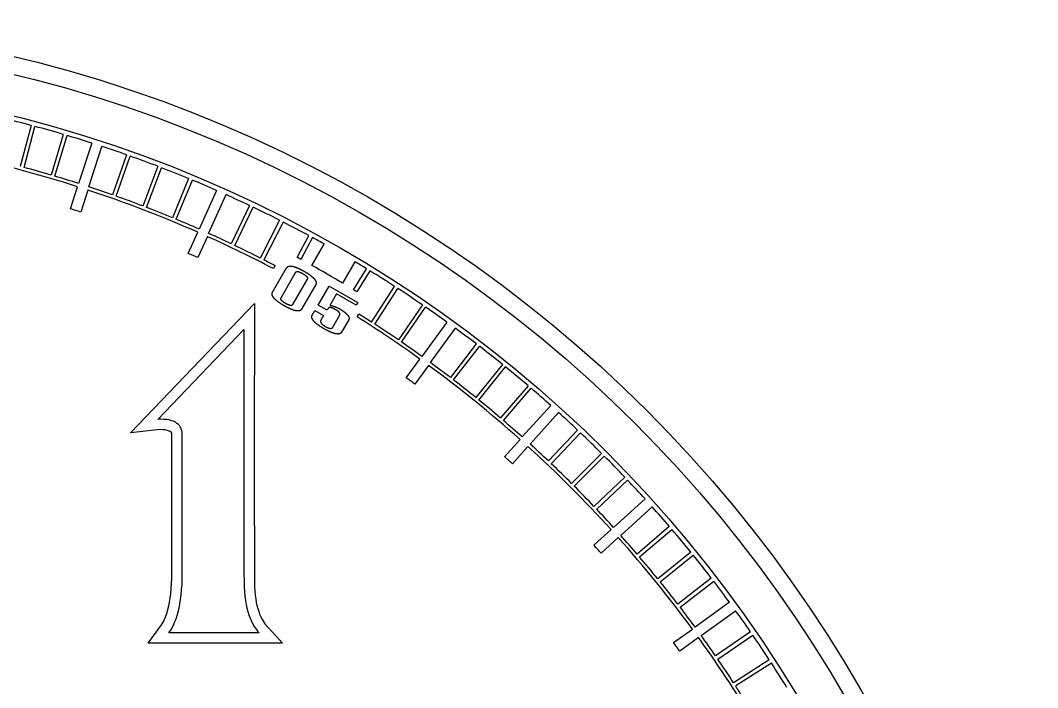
# Model space of a CAD drawing. Extents: x -19.1 to 19.1, y -19.1 to 19.1.
# Drawn here: x 4.54 to 19.15, y 9.56 to 19.15 of the extents above; entities that cross this region are included whole.
import ezdxf

# ---------------------------------------------------------------- set-up
doc = ezdxf.new("R2010")
doc.units = 0
doc.header["$LTSCALE"] = 32.67
doc.layers.add('G_OM_TRIE_D_ESQUISSE__ISO_', color=7, linetype='Continuous')
doc.layers.add('VISIBLE__ISO_', color=7, linetype='Continuous')

msp = doc.modelspace()

# ---------------------------------------------------------------- linework, layer by layer
at = {"layer": 'G_OM_TRIE_D_ESQUISSE__ISO_', "color": 7, "linetype": 'Continuous'}
msp.add_circle((0, 0), 18.9, dxfattribs=at)
at = {"layer": 'VISIBLE__ISO_', "color": 7, "linetype": 'Continuous'}
for p, q in [((4.695, 17.641), (4.539, 17.051)), ((4.592, 17.037), (4.749, 17.626)), ((5.154, 17.512), (4.982, 16.927)), ((5.037, 16.911), (5.21, 17.496)), ((5.564, 17.386), (5.376, 16.806)), ((5.523, 16.758), (5.711, 17.339)), ((6.064, 17.219), (5.862, 16.643)), ((5.914, 16.625), (6.117, 17.2)), ((6.514, 17.053), (6.297, 16.483)), ((6.349, 16.463), (6.567, 17.033)), ((6.956, 16.878), (6.725, 16.313)), ((6.778, 16.292), (7.011, 16.855)), ((5.258, 16.444), (5.361, 16.76)), ((5.508, 16.712), (5.406, 16.396)), ((7.357, 16.707), (7.107, 16.151)), ((7.244, 16.089), (7.493, 16.646)), ((7.832, 16.489), (7.569, 15.939)), ((7.62, 15.915), (7.882, 16.466)), ((8.263, 16.278), (7.986, 15.735)), ((8.313, 16.252), (8.035, 15.71)), ((6.951, 15.803), (7.087, 16.106)), ((7.225, 16.045), (7.089, 15.742)), ((8.517, 15.743), (8.684, 16.057)), ((8.734, 16.03), (8.567, 15.716)), ((8.726, 15.629), (8.903, 15.937)), ((9.342, 15.683), (9.165, 15.376)), ((8.161, 15.243), (8.364, 15.594)), ((8.197, 15.626), (8.173, 15.583)), ((8.284, 15.166), (8.492, 15.526)), ((9.325, 15.278), (9.51, 15.582)), ((9.559, 15.552), (9.373, 15.249)), ((8.658, 15.43), (8.45, 15.07)), ((8.781, 15.353), (8.578, 15.002)), ((8.818, 15.058), (8.976, 15.331)), ((8.976, 15.331), (9.385, 15.095)), ((9.08, 15.221), (8.985, 15.056)), ((9.363, 15.057), (9.08, 15.221)), ((9.583, 14.816), (9.915, 15.328)), ((9.631, 14.785), (9.963, 15.297)), ((6.12, 13.223), (7.901, 15.084)), ((7.901, 15.084), (7.901, 14.17)), ((8.944, 14.985), (8.818, 15.058)), ((9.385, 15.095), (9.363, 15.057)), ((10.313, 15.063), (9.97, 14.559)), ((8.731, 14.916), (8.769, 14.982)), ((8.769, 14.982), (8.895, 14.909)), ((8.895, 14.909), (8.856, 14.843)), ((8.955, 15.005), (8.944, 14.985)), ((9.029, 14.744), (9.123, 14.908)), ((9.379, 14.889), (9.403, 14.931)), ((10.015, 14.527), (10.359, 15.031)), ((9.255, 14.846), (9.154, 14.671)), ((10.664, 14.816), (10.306, 14.323)), ((6.516, 13.418), (7.751, 14.71)), ((7.751, 14.71), (7.751, 11.2)), ((10.43, 14.233), (10.787, 14.727)), ((11.088, 14.502), (10.715, 14.019)), ((10.762, 13.984), (11.133, 14.467)), ((10.082, 14.015), (10.277, 14.284)), ((10.401, 14.193), (10.207, 13.924)), ((11.465, 14.206), (11.08, 13.732)), ((7.901, 14.17), (7.899, 13.932)), ((11.125, 13.696), (11.507, 14.172)), ((7.899, 13.932), (7.899, 12.015)), ((11.831, 13.902), (11.436, 13.438)), ((11.48, 13.4), (11.875, 13.865)), ((12.156, 13.619), (11.748, 13.166)), ((11.861, 13.064), (12.267, 13.519)), ((6.537, 13.42), (6.516, 13.418)), ((6.558, 13.42), (6.537, 13.42)), ((6.599, 13.418), (6.558, 13.42)), ((6.639, 13.416), (6.599, 13.418)), ((6.675, 13.409), (6.639, 13.416)), ((6.708, 13.399), (6.675, 13.409)), ((6.738, 13.39), (6.708, 13.399)), ((6.766, 13.376), (6.738, 13.39)), ((6.789, 13.36), (6.766, 13.376)), ((6.809, 13.342), (6.789, 13.36)), ((6.823, 13.328), (6.809, 13.342)), ((6.835, 13.312), (6.823, 13.328)), ((6.844, 13.296), (6.835, 13.312)), ((6.547, 13.271), (6.12, 13.223)), ((6.591, 13.268), (6.547, 13.271)), ((6.619, 13.266), (6.591, 13.268)), ((6.653, 13.26), (6.619, 13.266)), ((6.693, 13.244), (6.653, 13.26)), ((6.709, 13.231), (6.693, 13.244)), ((6.715, 13.216), (6.709, 13.231)), ((6.715, 11.137), (6.715, 13.216)), ((6.851, 13.279), (6.844, 13.296)), ((6.858, 13.261), (6.851, 13.279)), ((6.862, 13.242), (6.858, 13.261)), ((6.865, 13.222), (6.862, 13.242)), ((6.865, 11.133), (6.865, 13.222)), ((12.543, 13.263), (12.124, 12.82)), ((12.165, 12.781), (12.584, 13.224)), ((11.493, 12.882), (11.716, 13.129)), ((11.829, 13.028), (11.607, 12.78)), ((12.887, 12.93), (12.457, 12.497)), ((12.495, 12.459), (12.926, 12.89)), ((13.22, 12.589), (12.778, 12.168)), ((12.818, 12.127), (13.26, 12.546)), ((13.512, 12.275), (13.059, 11.867)), ((13.163, 11.751), (13.615, 12.16)), ((7.899, 12.015), (7.901, 11.771)), ((13.86, 11.88), (13.398, 11.482)), ((13.434, 11.441), (13.897, 11.837)), ((7.901, 11.771), (7.901, 11.085)), ((12.775, 11.612), (13.023, 11.834)), ((13.127, 11.719), (12.88, 11.496)), ((14.168, 11.512), (13.695, 11.126)), ((13.73, 11.083), (14.203, 11.468)), ((6.71, 11.056), (6.715, 11.137)), ((6.862, 11.05), (6.865, 11.133)), ((7.751, 11.2), (7.753, 11.082)), ((14.463, 11.138), (13.981, 10.765)), ((6.7, 10.914), (6.706, 10.983)), ((6.706, 10.983), (6.71, 11.056)), ((6.849, 10.898), (6.856, 10.971)), ((6.856, 10.971), (6.862, 11.05)), ((7.753, 11.082), (7.753, 11.011)), ((7.753, 11.011), (7.758, 10.941)), ((7.901, 11.085), (7.903, 11.016)), ((7.903, 11.016), (7.908, 10.952)), ((14.015, 10.72), (14.499, 11.092)), ((6.683, 10.794), (6.691, 10.849)), ((6.691, 10.849), (6.7, 10.914)), ((6.83, 10.766), (6.839, 10.828)), ((6.839, 10.828), (6.849, 10.898)), ((7.758, 10.941), (7.765, 10.877)), ((7.765, 10.877), (7.772, 10.817)), ((7.772, 10.817), (7.781, 10.759)), ((7.908, 10.952), (7.912, 10.894)), ((7.912, 10.894), (7.92, 10.84)), ((7.92, 10.84), (7.928, 10.787)), ((6.648, 10.644), (6.659, 10.686)), ((6.659, 10.686), (6.67, 10.738)), ((6.67, 10.738), (6.683, 10.794)), ((6.805, 10.651), (6.819, 10.706)), ((6.819, 10.706), (6.83, 10.766)), ((7.781, 10.759), (7.793, 10.708)), ((7.793, 10.708), (7.806, 10.657)), ((7.928, 10.787), (7.938, 10.743)), ((7.938, 10.743), (7.95, 10.7)), ((7.95, 10.7), (7.963, 10.659)), ((14.725, 10.79), (14.23, 10.433)), ((14.319, 10.312), (14.812, 10.669)), ((6.593, 10.511), (6.607, 10.537)), ((6.607, 10.537), (6.619, 10.568)), ((6.619, 10.568), (6.634, 10.606)), ((6.634, 10.606), (6.648, 10.644)), ((6.759, 10.512), (6.775, 10.554)), ((6.775, 10.554), (6.791, 10.6)), ((6.791, 10.6), (6.805, 10.651)), ((7.806, 10.657), (7.82, 10.611)), ((7.82, 10.611), (7.853, 10.528)), ((7.853, 10.528), (7.89, 10.459)), ((7.963, 10.659), (7.976, 10.622)), ((7.976, 10.622), (7.989, 10.59)), ((7.989, 10.59), (8.008, 10.552)), ((8.008, 10.552), (8.052, 10.482)), ((6.374, 10.201), (6.567, 10.466)), ((6.567, 10.466), (6.593, 10.511)), ((6.671, 10.351), (6.708, 10.406)), ((6.708, 10.406), (6.724, 10.438)), ((6.724, 10.438), (6.742, 10.473)), ((6.742, 10.473), (6.759, 10.512)), ((7.89, 10.459), (7.908, 10.429)), ((7.908, 10.429), (7.929, 10.399)), ((7.929, 10.399), (7.947, 10.374)), ((7.947, 10.374), (7.968, 10.351)), ((8.052, 10.482), (8.305, 10.201)), ((13.921, 10.211), (14.191, 10.405)), ((7.968, 10.351), (6.671, 10.351)), ((14.279, 10.283), (14.01, 10.088)), ((15.028, 10.364), (14.525, 10.019)), ((14.557, 9.973), (15.059, 10.319)), ((8.305, 10.201), (6.374, 10.201)), ((15.295, 9.965), (14.783, 9.634)), ((15.326, 9.918), (14.813, 9.588))]:
    msp.add_line(p, q, dxfattribs=at)
for points in [[(8.364, 15.594), (8.364, 15.594), (8.365, 15.595), (8.365, 15.596), (8.366, 15.596), (8.366, 15.597), (8.367, 15.598), (8.367, 15.599), (8.368, 15.599), (8.368, 15.6), (8.369, 15.601), (8.37, 15.602), (8.37, 15.602), (8.371, 15.603), (8.372, 15.604), (8.372, 15.605), (8.373, 15.605), (8.374, 15.606), (8.375, 15.607), (8.376, 15.608), (8.377, 15.609), (8.378, 15.609), (8.379, 15.61), (8.38, 15.611), (8.382, 15.612), (8.383, 15.612), (8.384, 15.613), (8.385, 15.614), (8.387, 15.614), (8.388, 15.615), (8.39, 15.616), (8.391, 15.616), (8.393, 15.617), (8.394, 15.617), (8.396, 15.618), (8.398, 15.618), (8.399, 15.618), (8.401, 15.619), (8.402, 15.619), (8.404, 15.619), (8.406, 15.62), (8.407, 15.62), (8.409, 15.62), (8.411, 15.62), (8.413, 15.62), (8.415, 15.62), (8.416, 15.62), (8.418, 15.62), (8.42, 15.62), (8.422, 15.62), (8.424, 15.62), (8.426, 15.62), (8.428, 15.62), (8.429, 15.62), (8.431, 15.62), (8.433, 15.62), (8.435, 15.619), (8.437, 15.619), (8.439, 15.619), (8.441, 15.618), (8.443, 15.618), (8.445, 15.618), (8.448, 15.617), (8.45, 15.617), (8.452, 15.617), (8.454, 15.616), (8.456, 15.616), (8.458, 15.615), (8.46, 15.615), (8.462, 15.614), (8.464, 15.613), (8.467, 15.613), (8.469, 15.612), (8.471, 15.612), (8.473, 15.611), (8.475, 15.61), (8.478, 15.61), (8.48, 15.609), (8.482, 15.608), (8.485, 15.607), (8.488, 15.606), (8.49, 15.605), (8.493, 15.604), (8.496, 15.603), (8.499, 15.602), (8.502, 15.601), (8.505, 15.6), (8.509, 15.598), (8.512, 15.597), (8.516, 15.596), (8.519, 15.594), (8.523, 15.592), (8.527, 15.591), (8.531, 15.589), (8.535, 15.587), (8.539, 15.585), (8.543, 15.583), (8.547, 15.581), (8.552, 15.579), (8.556, 15.577), (8.561, 15.575), (8.565, 15.573), (8.57, 15.57), (8.574, 15.568), (8.579, 15.565), (8.583, 15.563), (8.588, 15.561), (8.592, 15.558), (8.597, 15.556), (8.601, 15.553), (8.606, 15.551), (8.61, 15.548), (8.614, 15.546)], [(8.492, 15.526), (8.493, 15.527), (8.493, 15.527), (8.493, 15.528), (8.494, 15.529), (8.494, 15.529), (8.494, 15.53), (8.495, 15.53), (8.495, 15.531), (8.496, 15.532), (8.496, 15.532), (8.497, 15.533), (8.497, 15.533), (8.497, 15.534), (8.498, 15.534), (8.498, 15.535), (8.499, 15.535), (8.499, 15.535), (8.5, 15.536), (8.5, 15.536), (8.501, 15.536), (8.501, 15.537), (8.502, 15.537), (8.502, 15.537), (8.502, 15.538), (8.503, 15.538), (8.503, 15.538), (8.504, 15.539), (8.504, 15.539), (8.505, 15.539), (8.505, 15.539), (8.506, 15.539), (8.506, 15.54), (8.507, 15.54), (8.507, 15.54), (8.508, 15.54), (8.508, 15.54), (8.509, 15.54), (8.509, 15.541), (8.51, 15.541), (8.51, 15.541), (8.511, 15.541), (8.512, 15.541), (8.512, 15.541), (8.513, 15.541), (8.513, 15.541), (8.514, 15.541), (8.515, 15.541), (8.515, 15.541), (8.516, 15.542), (8.517, 15.542), (8.518, 15.542), (8.518, 15.542), (8.519, 15.542), (8.52, 15.541), (8.521, 15.541), (8.521, 15.541), (8.522, 15.541), (8.523, 15.541), (8.524, 15.541), (8.525, 15.541), (8.526, 15.541), (8.527, 15.541), (8.527, 15.541), (8.528, 15.54), (8.529, 15.54), (8.53, 15.54), (8.531, 15.54), (8.532, 15.54), (8.533, 15.539), (8.534, 15.539), (8.535, 15.539), (8.536, 15.539), (8.537, 15.538), (8.539, 15.538), (8.54, 15.538), (8.541, 15.537), (8.542, 15.537), (8.543, 15.537), (8.544, 15.536), (8.546, 15.536), (8.547, 15.535), (8.548, 15.535), (8.549, 15.534), (8.551, 15.534), (8.552, 15.533), (8.553, 15.533), (8.555, 15.532), (8.556, 15.532), (8.557, 15.531), (8.559, 15.53), (8.56, 15.53), (8.562, 15.529), (8.563, 15.528), (8.565, 15.528), (8.566, 15.527), (8.568, 15.526), (8.569, 15.526), (8.571, 15.525), (8.573, 15.524), (8.574, 15.523), (8.576, 15.522), (8.577, 15.521), (8.579, 15.521), (8.581, 15.52), (8.583, 15.519), (8.584, 15.518), (8.586, 15.517), (8.588, 15.516), (8.59, 15.515), (8.591, 15.514), (8.593, 15.513), (8.595, 15.512), (8.597, 15.511), (8.598, 15.51), (8.6, 15.509), (8.602, 15.508), (8.603, 15.507), (8.605, 15.506), (8.607, 15.505), (8.609, 15.504), (8.61, 15.503), (8.612, 15.502), (8.613, 15.501), (8.615, 15.5), (8.616, 15.499), (8.618, 15.498), (8.619, 15.497), (8.621, 15.496), (8.622, 15.495), (8.624, 15.494), (8.625, 15.493), (8.626, 15.492), (8.628, 15.491), (8.629, 15.49), (8.63, 15.489), (8.631, 15.488), (8.633, 15.487), (8.634, 15.486), (8.635, 15.485), (8.636, 15.485), (8.637, 15.484), (8.638, 15.483), (8.639, 15.482), (8.64, 15.481), (8.641, 15.48), (8.642, 15.479), (8.643, 15.479), (8.644, 15.478), (8.645, 15.477), (8.646, 15.476), (8.646, 15.475), (8.647, 15.475), (8.648, 15.474), (8.649, 15.473), (8.65, 15.472), (8.65, 15.472), (8.651, 15.471), (8.652, 15.47), (8.652, 15.469), (8.653, 15.469), (8.653, 15.468), (8.654, 15.467), (8.655, 15.466), (8.655, 15.466), (8.656, 15.465), (8.656, 15.464), (8.657, 15.464), (8.657, 15.463), (8.658, 15.462), (8.658, 15.462), (8.658, 15.461), (8.659, 15.46), (8.659, 15.46), (8.66, 15.459), (8.66, 15.459), (8.66, 15.458), (8.66, 15.457), (8.661, 15.457), (8.661, 15.456), (8.661, 15.456), (8.662, 15.455), (8.662, 15.454), (8.662, 15.454), (8.662, 15.453), (8.662, 15.453), (8.662, 15.452), (8.663, 15.452), (8.663, 15.451), (8.663, 15.451), (8.663, 15.45), (8.663, 15.449), (8.663, 15.449), (8.663, 15.448), (8.663, 15.448), (8.663, 15.447), (8.663, 15.447), (8.663, 15.446), (8.663, 15.446), (8.663, 15.445), (8.663, 15.445), (8.663, 15.444), (8.663, 15.444), (8.663, 15.443), (8.663, 15.443), (8.663, 15.442), (8.663, 15.441), (8.663, 15.441), (8.663, 15.44), (8.663, 15.44), (8.662, 15.439), (8.662, 15.438), (8.662, 15.438), (8.662, 15.437), (8.662, 15.437), (8.661, 15.436), (8.661, 15.435), (8.661, 15.435), (8.66, 15.434), (8.66, 15.433), (8.66, 15.433), (8.659, 15.432), (8.659, 15.431), (8.659, 15.431), (8.658, 15.43)], [(8.614, 15.546), (8.619, 15.543), (8.623, 15.54), (8.628, 15.538), (8.632, 15.535), (8.636, 15.533), (8.641, 15.53), (8.645, 15.527), (8.649, 15.525), (8.654, 15.522), (8.658, 15.519), (8.662, 15.516), (8.667, 15.514), (8.671, 15.511), (8.675, 15.508), (8.679, 15.505), (8.683, 15.503), (8.686, 15.5), (8.69, 15.498), (8.694, 15.495), (8.697, 15.492), (8.701, 15.49), (8.704, 15.488), (8.707, 15.485), (8.71, 15.483), (8.713, 15.481), (8.716, 15.478), (8.718, 15.476), (8.721, 15.474), (8.723, 15.472), (8.726, 15.47), (8.728, 15.468), (8.73, 15.466), (8.732, 15.464), (8.734, 15.463), (8.736, 15.461), (8.738, 15.459), (8.74, 15.458), (8.741, 15.456), (8.743, 15.454), (8.745, 15.453), (8.746, 15.451), (8.748, 15.45), (8.75, 15.448), (8.751, 15.447), (8.753, 15.445), (8.754, 15.443), (8.756, 15.442), (8.757, 15.44), (8.758, 15.439), (8.76, 15.437), (8.761, 15.435), (8.762, 15.434), (8.764, 15.432), (8.765, 15.431), (8.766, 15.429), (8.768, 15.427), (8.769, 15.426), (8.77, 15.424), (8.771, 15.423), (8.772, 15.421), (8.773, 15.42), (8.774, 15.418), (8.775, 15.416), (8.776, 15.415), (8.777, 15.413), (8.778, 15.412), (8.779, 15.41), (8.78, 15.408), (8.78, 15.407), (8.781, 15.405), (8.782, 15.404), (8.783, 15.402), (8.783, 15.4), (8.784, 15.399), (8.784, 15.397), (8.785, 15.396), (8.785, 15.394), (8.786, 15.393), (8.786, 15.391), (8.787, 15.389), (8.787, 15.388), (8.787, 15.386), (8.787, 15.385), (8.788, 15.383), (8.788, 15.382), (8.788, 15.38), (8.788, 15.379), (8.788, 15.377), (8.788, 15.376), (8.788, 15.374), (8.788, 15.373), (8.788, 15.372), (8.787, 15.371), (8.787, 15.369), (8.787, 15.368), (8.787, 15.367), (8.786, 15.366), (8.786, 15.365), (8.786, 15.364), (8.786, 15.363), (8.785, 15.362), (8.785, 15.361), (8.784, 15.36), (8.784, 15.359), (8.784, 15.358), (8.783, 15.357), (8.783, 15.357), (8.783, 15.356), (8.782, 15.355), (8.782, 15.354), (8.782, 15.354), (8.781, 15.353)], [(8.328, 15.05), (8.324, 15.053), (8.319, 15.055), (8.315, 15.058), (8.311, 15.061), (8.306, 15.063), (8.302, 15.066), (8.297, 15.069), (8.293, 15.071), (8.289, 15.074), (8.285, 15.077), (8.28, 15.079), (8.276, 15.082), (8.272, 15.085), (8.268, 15.088), (8.264, 15.09), (8.26, 15.093), (8.256, 15.096), (8.252, 15.098), (8.249, 15.101), (8.245, 15.103), (8.242, 15.106), (8.239, 15.108), (8.236, 15.111), (8.233, 15.113), (8.23, 15.115), (8.227, 15.117), (8.224, 15.12), (8.222, 15.122), (8.219, 15.124), (8.217, 15.126), (8.214, 15.128), (8.212, 15.129), (8.21, 15.131), (8.208, 15.133), (8.206, 15.135), (8.205, 15.136), (8.203, 15.138), (8.201, 15.14), (8.199, 15.141), (8.198, 15.143), (8.196, 15.144), (8.195, 15.146), (8.193, 15.148), (8.191, 15.149), (8.19, 15.151), (8.188, 15.152), (8.187, 15.154), (8.186, 15.155), (8.184, 15.157), (8.183, 15.159), (8.181, 15.16), (8.18, 15.162), (8.179, 15.163), (8.177, 15.165), (8.176, 15.167), (8.175, 15.168), (8.174, 15.17), (8.173, 15.171), (8.171, 15.173), (8.17, 15.175), (8.169, 15.176), (8.168, 15.178), (8.167, 15.179), (8.166, 15.181), (8.165, 15.183), (8.165, 15.184), (8.164, 15.186), (8.163, 15.187), (8.162, 15.189), (8.161, 15.19), (8.161, 15.192), (8.16, 15.194), (8.159, 15.195), (8.159, 15.197), (8.158, 15.198), (8.158, 15.2), (8.157, 15.202), (8.157, 15.203), (8.156, 15.205), (8.156, 15.206), (8.156, 15.208), (8.155, 15.209), (8.155, 15.211), (8.155, 15.213), (8.155, 15.214), (8.155, 15.216), (8.155, 15.217), (8.155, 15.219), (8.155, 15.22), (8.155, 15.221), (8.155, 15.223), (8.155, 15.224), (8.155, 15.225), (8.155, 15.226), (8.156, 15.228), (8.156, 15.229), (8.156, 15.23), (8.156, 15.231), (8.157, 15.232), (8.157, 15.233), (8.157, 15.234), (8.158, 15.235), (8.158, 15.236), (8.158, 15.237), (8.159, 15.238), (8.159, 15.238), (8.16, 15.239), (8.16, 15.24), (8.16, 15.241), (8.161, 15.241), (8.161, 15.242), (8.161, 15.243)], [(8.348, 15.084), (8.347, 15.084), (8.346, 15.085), (8.345, 15.085), (8.344, 15.086), (8.343, 15.086), (8.342, 15.087), (8.341, 15.088), (8.341, 15.088), (8.34, 15.089), (8.339, 15.089), (8.338, 15.09), (8.337, 15.09), (8.336, 15.091), (8.335, 15.091), (8.334, 15.092), (8.334, 15.092), (8.333, 15.093), (8.332, 15.093), (8.331, 15.094), (8.33, 15.094), (8.329, 15.095), (8.329, 15.095), (8.328, 15.096), (8.327, 15.096), (8.326, 15.097), (8.326, 15.098), (8.325, 15.098), (8.324, 15.099), (8.323, 15.099), (8.323, 15.099), (8.322, 15.1), (8.321, 15.1), (8.32, 15.101), (8.32, 15.101), (8.319, 15.102), (8.318, 15.102), (8.318, 15.103), (8.317, 15.103), (8.316, 15.104), (8.316, 15.104), (8.315, 15.105), (8.314, 15.105), (8.314, 15.106), (8.313, 15.106), (8.312, 15.107), (8.312, 15.107), (8.311, 15.108), (8.311, 15.108), (8.31, 15.108), (8.309, 15.109), (8.309, 15.109), (8.308, 15.11), (8.308, 15.11), (8.307, 15.111), (8.307, 15.111), (8.306, 15.112), (8.306, 15.112), (8.305, 15.112), (8.305, 15.113), (8.304, 15.113), (8.303, 15.114), (8.303, 15.114), (8.302, 15.115), (8.302, 15.115), (8.302, 15.115), (8.301, 15.116), (8.301, 15.116), (8.3, 15.117), (8.3, 15.117), (8.299, 15.117), (8.299, 15.118), (8.298, 15.118), (8.298, 15.119), (8.297, 15.119), (8.297, 15.12), (8.297, 15.12), (8.296, 15.12), (8.296, 15.121), (8.295, 15.121), (8.295, 15.121), (8.295, 15.122), (8.294, 15.122), (8.294, 15.123), (8.293, 15.123), (8.293, 15.123), (8.293, 15.124), (8.292, 15.124), (8.292, 15.125), (8.292, 15.125), (8.291, 15.126), (8.291, 15.126), (8.29, 15.126), (8.29, 15.127), (8.289, 15.127), (8.289, 15.128), (8.289, 15.128), (8.288, 15.129), (8.288, 15.129), (8.287, 15.13), (8.287, 15.131), (8.287, 15.131), (8.286, 15.132), (8.286, 15.132), (8.285, 15.133), (8.285, 15.133), (8.285, 15.134), (8.284, 15.135), (8.284, 15.135), (8.283, 15.136), (8.283, 15.137), (8.283, 15.137), (8.282, 15.138), (8.282, 15.138), (8.282, 15.139), (8.282, 15.14), (8.281, 15.14), (8.281, 15.141), (8.281, 15.141), (8.281, 15.142), (8.28, 15.142), (8.28, 15.143), (8.28, 15.144), (8.28, 15.144), (8.28, 15.145), (8.28, 15.145), (8.28, 15.146), (8.279, 15.146), (8.279, 15.147), (8.279, 15.147), (8.279, 15.148), (8.279, 15.148), (8.279, 15.149), (8.279, 15.149), (8.279, 15.15), (8.279, 15.15), (8.279, 15.151), (8.279, 15.151), (8.279, 15.152), (8.279, 15.152), (8.279, 15.153), (8.279, 15.153), (8.279, 15.153), (8.279, 15.154), (8.279, 15.154), (8.28, 15.155), (8.28, 15.155), (8.28, 15.156), (8.28, 15.156), (8.28, 15.156), (8.28, 15.157), (8.28, 15.157), (8.28, 15.158), (8.28, 15.158), (8.281, 15.159), (8.281, 15.159), (8.281, 15.16), (8.281, 15.16), (8.281, 15.16), (8.282, 15.161), (8.282, 15.161), (8.282, 15.162), (8.282, 15.162), (8.283, 15.163), (8.283, 15.164), (8.283, 15.164), (8.283, 15.165), (8.284, 15.165), (8.284, 15.166)], [(8.578, 15.002), (8.578, 15.001), (8.577, 15.001), (8.577, 15), (8.577, 14.999), (8.576, 14.999), (8.576, 14.998), (8.575, 14.997), (8.575, 14.996), (8.574, 14.996), (8.573, 14.995), (8.573, 14.994), (8.572, 14.993), (8.571, 14.993), (8.571, 14.992), (8.57, 14.991), (8.569, 14.99), (8.568, 14.989), (8.567, 14.989), (8.566, 14.988), (8.565, 14.987), (8.564, 14.986), (8.563, 14.985), (8.562, 14.985), (8.561, 14.984), (8.559, 14.983), (8.558, 14.983), (8.557, 14.982), (8.555, 14.981), (8.554, 14.981), (8.553, 14.98), (8.551, 14.979), (8.55, 14.979), (8.548, 14.978), (8.546, 14.978), (8.545, 14.978), (8.543, 14.977), (8.542, 14.977), (8.54, 14.977), (8.538, 14.976), (8.537, 14.976), (8.535, 14.976), (8.533, 14.976), (8.531, 14.976), (8.53, 14.975), (8.528, 14.975), (8.526, 14.975), (8.524, 14.975), (8.522, 14.975), (8.52, 14.975), (8.519, 14.975), (8.517, 14.976), (8.515, 14.976), (8.513, 14.976), (8.511, 14.976), (8.509, 14.976), (8.507, 14.976), (8.505, 14.977), (8.503, 14.977), (8.501, 14.977), (8.499, 14.978), (8.497, 14.978), (8.495, 14.978), (8.493, 14.979), (8.491, 14.979), (8.489, 14.98), (8.487, 14.98), (8.484, 14.981), (8.482, 14.981), (8.48, 14.982), (8.478, 14.982), (8.476, 14.983), (8.474, 14.983), (8.471, 14.984), (8.469, 14.985), (8.467, 14.985), (8.465, 14.986), (8.462, 14.987), (8.46, 14.988), (8.457, 14.988), (8.455, 14.989), (8.452, 14.99), (8.449, 14.991), (8.446, 14.992), (8.443, 14.994), (8.44, 14.995), (8.437, 14.996), (8.434, 14.997), (8.43, 14.999), (8.427, 15), (8.423, 15.002), (8.419, 15.003), (8.416, 15.005), (8.412, 15.007), (8.408, 15.009), (8.404, 15.01), (8.399, 15.012), (8.395, 15.014), (8.391, 15.017), (8.386, 15.019), (8.382, 15.021), (8.377, 15.023), (8.373, 15.026), (8.368, 15.028), (8.364, 15.03), (8.359, 15.033), (8.355, 15.035), (8.35, 15.038), (8.346, 15.04), (8.342, 15.043), (8.337, 15.045), (8.333, 15.048), (8.328, 15.05)], [(8.45, 15.07), (8.45, 15.069), (8.45, 15.069), (8.449, 15.068), (8.449, 15.068), (8.449, 15.067), (8.448, 15.067), (8.448, 15.066), (8.448, 15.066), (8.447, 15.065), (8.447, 15.065), (8.447, 15.064), (8.446, 15.064), (8.446, 15.063), (8.446, 15.063), (8.446, 15.063), (8.445, 15.062), (8.445, 15.062), (8.445, 15.062), (8.444, 15.061), (8.444, 15.061), (8.444, 15.061), (8.443, 15.06), (8.443, 15.06), (8.443, 15.06), (8.442, 15.06), (8.442, 15.059), (8.442, 15.059), (8.441, 15.059), (8.441, 15.059), (8.441, 15.058), (8.44, 15.058), (8.44, 15.058), (8.44, 15.058), (8.439, 15.057), (8.439, 15.057), (8.438, 15.057), (8.438, 15.057), (8.437, 15.056), (8.437, 15.056), (8.436, 15.056), (8.436, 15.056), (8.435, 15.056), (8.435, 15.056), (8.434, 15.055), (8.434, 15.055), (8.433, 15.055), (8.433, 15.055), (8.432, 15.055), (8.432, 15.055), (8.431, 15.055), (8.43, 15.054), (8.43, 15.054), (8.429, 15.054), (8.428, 15.054), (8.428, 15.054), (8.427, 15.054), (8.426, 15.054), (8.426, 15.054), (8.425, 15.054), (8.424, 15.054), (8.424, 15.054), (8.423, 15.054), (8.422, 15.054), (8.421, 15.054), (8.421, 15.054), (8.42, 15.054), (8.419, 15.054), (8.419, 15.054), (8.418, 15.055), (8.417, 15.055), (8.417, 15.055), (8.416, 15.055), (8.415, 15.055), (8.415, 15.055), (8.414, 15.055), (8.413, 15.055), (8.413, 15.055), (8.412, 15.056), (8.412, 15.056), (8.411, 15.056), (8.41, 15.056), (8.41, 15.056), (8.409, 15.056), (8.409, 15.056), (8.408, 15.056), (8.408, 15.057), (8.407, 15.057), (8.407, 15.057), (8.406, 15.057), (8.406, 15.057), (8.405, 15.057), (8.405, 15.057), (8.404, 15.058), (8.403, 15.058), (8.403, 15.058), (8.402, 15.058), (8.402, 15.058), (8.401, 15.059), (8.401, 15.059), (8.4, 15.059), (8.399, 15.059), (8.399, 15.059), (8.398, 15.06), (8.398, 15.06), (8.397, 15.06), (8.396, 15.06), (8.396, 15.06), (8.395, 15.061), (8.395, 15.061), (8.394, 15.061), (8.393, 15.061), (8.393, 15.062), (8.392, 15.062), (8.391, 15.062), (8.391, 15.062), (8.39, 15.063), (8.389, 15.063), (8.389, 15.063), (8.388, 15.063), (8.387, 15.064), (8.387, 15.064), (8.386, 15.064), (8.385, 15.065), (8.384, 15.065), (8.384, 15.065), (8.383, 15.066), (8.382, 15.066), (8.382, 15.066), (8.381, 15.067), (8.38, 15.067), (8.379, 15.067), (8.379, 15.068), (8.378, 15.068), (8.377, 15.068), (8.376, 15.069), (8.376, 15.069), (8.375, 15.069), (8.374, 15.07), (8.373, 15.07), (8.372, 15.071), (8.372, 15.071), (8.371, 15.071), (8.37, 15.072), (8.369, 15.072), (8.368, 15.073), (8.367, 15.073), (8.367, 15.073), (8.366, 15.074), (8.365, 15.074), (8.364, 15.075), (8.363, 15.075), (8.362, 15.076), (8.361, 15.076), (8.361, 15.077), (8.36, 15.077), (8.359, 15.078), (8.358, 15.078), (8.357, 15.079), (8.356, 15.079), (8.355, 15.08), (8.354, 15.08), (8.353, 15.081), (8.352, 15.081), (8.352, 15.082), (8.351, 15.082), (8.35, 15.083), (8.349, 15.083), (8.348, 15.084)], [(8.989, 15.054), (8.99, 15.054), (8.991, 15.054), (8.991, 15.054), (8.992, 15.054), (8.993, 15.054), (8.994, 15.053), (8.995, 15.053), (8.996, 15.053), (8.997, 15.053), (8.997, 15.053), (8.998, 15.053), (8.999, 15.053), (9, 15.053), (9.001, 15.053), (9.002, 15.053), (9.003, 15.052), (9.003, 15.052), (9.004, 15.052), (9.005, 15.052), (9.006, 15.052), (9.007, 15.052), (9.008, 15.052), (9.009, 15.051), (9.01, 15.051), (9.011, 15.051), (9.013, 15.051), (9.014, 15.05), (9.015, 15.05), (9.016, 15.05), (9.018, 15.05), (9.019, 15.049), (9.021, 15.049), (9.022, 15.049), (9.024, 15.048), (9.025, 15.048), (9.027, 15.047), (9.029, 15.047), (9.03, 15.046), (9.032, 15.046), (9.034, 15.045), (9.036, 15.045), (9.038, 15.044), (9.04, 15.044), (9.042, 15.043), (9.044, 15.042), (9.046, 15.042), (9.048, 15.041), (9.05, 15.04), (9.053, 15.039), (9.055, 15.038), (9.057, 15.038), (9.059, 15.037), (9.061, 15.036), (9.064, 15.035), (9.066, 15.034), (9.068, 15.033), (9.07, 15.032), (9.072, 15.031), (9.075, 15.031), (9.077, 15.03), (9.079, 15.029), (9.082, 15.028), (9.084, 15.026), (9.086, 15.025), (9.088, 15.024), (9.091, 15.023), (9.093, 15.022), (9.095, 15.021), (9.098, 15.02), (9.1, 15.019), (9.102, 15.017), (9.105, 15.016), (9.107, 15.015), (9.109, 15.014), (9.112, 15.013), (9.114, 15.011), (9.116, 15.01), (9.119, 15.009), (9.121, 15.007), (9.123, 15.006)], [(8.901, 14.719), (8.898, 14.721), (8.894, 14.723), (8.891, 14.725), (8.888, 14.727), (8.885, 14.729), (8.881, 14.731), (8.878, 14.733), (8.875, 14.735), (8.872, 14.737), (8.868, 14.739), (8.865, 14.741), (8.862, 14.743), (8.859, 14.745), (8.856, 14.747), (8.853, 14.749), (8.85, 14.75), (8.847, 14.752), (8.844, 14.754), (8.842, 14.756), (8.839, 14.758), (8.836, 14.76), (8.833, 14.762), (8.831, 14.764), (8.828, 14.766), (8.825, 14.767), (8.823, 14.769), (8.82, 14.771), (8.818, 14.773), (8.815, 14.775), (8.813, 14.777), (8.81, 14.778), (8.808, 14.78), (8.806, 14.782), (8.803, 14.784), (8.801, 14.785), (8.799, 14.787), (8.797, 14.789), (8.794, 14.791), (8.792, 14.792), (8.79, 14.794), (8.788, 14.796), (8.786, 14.798), (8.784, 14.799), (8.782, 14.801), (8.78, 14.803), (8.778, 14.804), (8.777, 14.806), (8.775, 14.808), (8.773, 14.809), (8.771, 14.811), (8.769, 14.813), (8.768, 14.814), (8.766, 14.816), (8.765, 14.818), (8.763, 14.819), (8.761, 14.821), (8.76, 14.822), (8.758, 14.824), (8.757, 14.825), (8.756, 14.827), (8.754, 14.829), (8.753, 14.83), (8.752, 14.832), (8.75, 14.833), (8.749, 14.835), (8.748, 14.836), (8.747, 14.838), (8.745, 14.839), (8.744, 14.841), (8.743, 14.842), (8.742, 14.844), (8.741, 14.845), (8.74, 14.847), (8.739, 14.848), (8.738, 14.85), (8.737, 14.851), (8.736, 14.852), (8.736, 14.854), (8.735, 14.855), (8.734, 14.857), (8.733, 14.858), (8.733, 14.86), (8.732, 14.861), (8.731, 14.862), (8.731, 14.864), (8.73, 14.865), (8.729, 14.866), (8.729, 14.868), (8.728, 14.869), (8.728, 14.87), (8.727, 14.872), (8.727, 14.873), (8.727, 14.874), (8.726, 14.876), (8.726, 14.877), (8.726, 14.878), (8.725, 14.88), (8.725, 14.881), (8.725, 14.882), (8.725, 14.883), (8.725, 14.885), (8.724, 14.886), (8.724, 14.887), (8.724, 14.888), (8.724, 14.89), (8.724, 14.891), (8.724, 14.892), (8.724, 14.893), (8.724, 14.895), (8.724, 14.896), (8.725, 14.897), (8.725, 14.898), (8.725, 14.899), (8.725, 14.9), (8.725, 14.902), (8.726, 14.903), (8.726, 14.904), (8.726, 14.905), (8.727, 14.906), (8.727, 14.907), (8.727, 14.908), (8.728, 14.909), (8.728, 14.91), (8.729, 14.912), (8.729, 14.913), (8.73, 14.914), (8.73, 14.915), (8.731, 14.916)], [(9.063, 14.996), (9.062, 14.996), (9.06, 14.997), (9.059, 14.998), (9.058, 14.999), (9.056, 15), (9.055, 15.001), (9.053, 15.001), (9.052, 15.002), (9.05, 15.003), (9.049, 15.004), (9.048, 15.004), (9.046, 15.005), (9.045, 15.006), (9.043, 15.006), (9.042, 15.007), (9.041, 15.008), (9.039, 15.009), (9.038, 15.009), (9.037, 15.01), (9.035, 15.01), (9.034, 15.011), (9.033, 15.012), (9.032, 15.012), (9.03, 15.013), (9.029, 15.013), (9.028, 15.014), (9.027, 15.014), (9.025, 15.015), (9.024, 15.015), (9.023, 15.016), (9.022, 15.016), (9.021, 15.017), (9.02, 15.017), (9.019, 15.018), (9.017, 15.018), (9.016, 15.018), (9.015, 15.019), (9.014, 15.019), (9.013, 15.019), (9.012, 15.02), (9.011, 15.02), (9.01, 15.02), (9.009, 15.021), (9.008, 15.021), (9.007, 15.021), (9.006, 15.022), (9.005, 15.022), (9.004, 15.022), (9.003, 15.022), (9.002, 15.022), (9.001, 15.023), (9, 15.023), (8.999, 15.023), (8.998, 15.023), (8.998, 15.023), (8.997, 15.023), (8.996, 15.024), (8.995, 15.024), (8.994, 15.024), (8.993, 15.024), (8.992, 15.024), (8.992, 15.024), (8.991, 15.024), (8.99, 15.024), (8.989, 15.024), (8.988, 15.024), (8.988, 15.024), (8.987, 15.024), (8.986, 15.024), (8.985, 15.024), (8.985, 15.024), (8.984, 15.024), (8.983, 15.024), (8.982, 15.024), (8.982, 15.024), (8.981, 15.024), (8.98, 15.024), (8.98, 15.023), (8.979, 15.023), (8.978, 15.023), (8.978, 15.023), (8.977, 15.023), (8.976, 15.023), (8.976, 15.022), (8.975, 15.022), (8.975, 15.022), (8.974, 15.022), (8.973, 15.022), (8.973, 15.021), (8.972, 15.021), (8.972, 15.021), (8.971, 15.021), (8.97, 15.02), (8.97, 15.02), (8.969, 15.02), (8.969, 15.019), (8.968, 15.019), (8.968, 15.019), (8.967, 15.018), (8.967, 15.018), (8.966, 15.018), (8.966, 15.017), (8.965, 15.017), (8.965, 15.017), (8.964, 15.016), (8.964, 15.016), (8.963, 15.015), (8.963, 15.015), (8.962, 15.015), (8.962, 15.014), (8.962, 15.014), (8.961, 15.013), (8.961, 15.013), (8.96, 15.012), (8.96, 15.012), (8.96, 15.011), (8.959, 15.011), (8.959, 15.01), (8.958, 15.01), (8.958, 15.009), (8.958, 15.009), (8.957, 15.008), (8.957, 15.008), (8.957, 15.007), (8.956, 15.007), (8.956, 15.006), (8.956, 15.005), (8.955, 15.005)], [(9.123, 14.908), (9.124, 14.908), (9.124, 14.909), (9.124, 14.91), (9.125, 14.91), (9.125, 14.911), (9.125, 14.911), (9.125, 14.912), (9.126, 14.913), (9.126, 14.913), (9.126, 14.914), (9.126, 14.914), (9.127, 14.915), (9.127, 14.915), (9.127, 14.916), (9.127, 14.917), (9.128, 14.917), (9.128, 14.918), (9.128, 14.918), (9.128, 14.919), (9.128, 14.92), (9.128, 14.92), (9.128, 14.921), (9.129, 14.921), (9.129, 14.922), (9.129, 14.923), (9.129, 14.923), (9.129, 14.924), (9.129, 14.924), (9.129, 14.925), (9.129, 14.926), (9.129, 14.926), (9.129, 14.927), (9.129, 14.928), (9.129, 14.928), (9.129, 14.929), (9.129, 14.929), (9.129, 14.93), (9.129, 14.931), (9.129, 14.931), (9.129, 14.932), (9.129, 14.933), (9.129, 14.933), (9.129, 14.934), (9.128, 14.934), (9.128, 14.935), (9.128, 14.936), (9.128, 14.936), (9.128, 14.937), (9.128, 14.938), (9.127, 14.938), (9.127, 14.939), (9.127, 14.94), (9.127, 14.94), (9.126, 14.941), (9.126, 14.941), (9.126, 14.942), (9.125, 14.943), (9.125, 14.943), (9.125, 14.944), (9.124, 14.945), (9.124, 14.945), (9.124, 14.946), (9.123, 14.947), (9.123, 14.947), (9.122, 14.948), (9.122, 14.949), (9.122, 14.949), (9.121, 14.95), (9.121, 14.951), (9.12, 14.951), (9.12, 14.952), (9.119, 14.953), (9.119, 14.953), (9.118, 14.954), (9.117, 14.955), (9.117, 14.956), (9.116, 14.956), (9.116, 14.957), (9.115, 14.958), (9.114, 14.958), (9.114, 14.959), (9.113, 14.96), (9.112, 14.96), (9.112, 14.961), (9.111, 14.962), (9.11, 14.963), (9.109, 14.963), (9.109, 14.964), (9.108, 14.965), (9.107, 14.966), (9.106, 14.966), (9.105, 14.967), (9.104, 14.968), (9.104, 14.968), (9.103, 14.969), (9.102, 14.97), (9.101, 14.971), (9.1, 14.971), (9.099, 14.972), (9.098, 14.973), (9.097, 14.974), (9.096, 14.975), (9.095, 14.975), (9.094, 14.976), (9.093, 14.977), (9.092, 14.978), (9.09, 14.978), (9.089, 14.979), (9.088, 14.98), (9.087, 14.981), (9.086, 14.982), (9.085, 14.982), (9.083, 14.983), (9.082, 14.984), (9.081, 14.985), (9.08, 14.986), (9.078, 14.987), (9.077, 14.987), (9.076, 14.988), (9.074, 14.989), (9.073, 14.99), (9.072, 14.991), (9.07, 14.991), (9.069, 14.992), (9.068, 14.993), (9.066, 14.994), (9.065, 14.995), (9.063, 14.996)], [(9.123, 15.006), (9.126, 15.005), (9.128, 15.003), (9.13, 15.002), (9.132, 15.001), (9.135, 14.999), (9.137, 14.998), (9.139, 14.997), (9.141, 14.995), (9.144, 14.994), (9.146, 14.993), (9.148, 14.991), (9.15, 14.99), (9.152, 14.989), (9.154, 14.987), (9.156, 14.986), (9.159, 14.984), (9.161, 14.983), (9.163, 14.982), (9.165, 14.98), (9.167, 14.979), (9.169, 14.978), (9.171, 14.976), (9.173, 14.975), (9.175, 14.974), (9.177, 14.972), (9.179, 14.971), (9.18, 14.97), (9.182, 14.968), (9.184, 14.967), (9.186, 14.966), (9.188, 14.964), (9.19, 14.963), (9.191, 14.962), (9.193, 14.96), (9.195, 14.959), (9.197, 14.958), (9.198, 14.956), (9.2, 14.955), (9.202, 14.954), (9.203, 14.952), (9.205, 14.951), (9.206, 14.95), (9.208, 14.948), (9.21, 14.947), (9.211, 14.946), (9.213, 14.944), (9.214, 14.943), (9.216, 14.942), (9.217, 14.94), (9.218, 14.939), (9.22, 14.938), (9.221, 14.936), (9.223, 14.935), (9.224, 14.934), (9.225, 14.933), (9.227, 14.931), (9.228, 14.93), (9.229, 14.929), (9.23, 14.927), (9.232, 14.926), (9.233, 14.925), (9.234, 14.924), (9.235, 14.922), (9.236, 14.921), (9.237, 14.92), (9.238, 14.919), (9.239, 14.917), (9.24, 14.916), (9.241, 14.915), (9.242, 14.913), (9.243, 14.912), (9.244, 14.911), (9.245, 14.91), (9.246, 14.908), (9.247, 14.907), (9.248, 14.906), (9.249, 14.905), (9.249, 14.904), (9.25, 14.902), (9.251, 14.901), (9.252, 14.9), (9.252, 14.899), (9.253, 14.897), (9.254, 14.896), (9.254, 14.895), (9.255, 14.894), (9.255, 14.893), (9.256, 14.891), (9.256, 14.89), (9.257, 14.889), (9.257, 14.888), (9.258, 14.887), (9.258, 14.885), (9.259, 14.884), (9.259, 14.883), (9.259, 14.882), (9.26, 14.881), (9.26, 14.879), (9.26, 14.878), (9.26, 14.877), (9.26, 14.876), (9.261, 14.875), (9.261, 14.874), (9.261, 14.872), (9.261, 14.871), (9.261, 14.87), (9.261, 14.869), (9.261, 14.868), (9.261, 14.867), (9.261, 14.866), (9.261, 14.864), (9.261, 14.863), (9.261, 14.862), (9.26, 14.861), (9.26, 14.86), (9.26, 14.859), (9.26, 14.858), (9.259, 14.857), (9.259, 14.856), (9.259, 14.855), (9.258, 14.853), (9.258, 14.852), (9.257, 14.851), (9.257, 14.85), (9.256, 14.849), (9.256, 14.848), (9.255, 14.847), (9.255, 14.846)], [(8.856, 14.843), (8.856, 14.843), (8.856, 14.842), (8.855, 14.841), (8.855, 14.841), (8.855, 14.84), (8.855, 14.84), (8.854, 14.839), (8.854, 14.839), (8.854, 14.838), (8.853, 14.837), (8.853, 14.837), (8.853, 14.836), (8.853, 14.836), (8.853, 14.835), (8.852, 14.834), (8.852, 14.834), (8.852, 14.833), (8.852, 14.833), (8.852, 14.832), (8.852, 14.831), (8.851, 14.831), (8.851, 14.83), (8.851, 14.83), (8.851, 14.829), (8.851, 14.828), (8.851, 14.828), (8.851, 14.827), (8.851, 14.827), (8.851, 14.826), (8.851, 14.825), (8.851, 14.825), (8.851, 14.824), (8.851, 14.823), (8.851, 14.823), (8.851, 14.822), (8.851, 14.822), (8.851, 14.821), (8.851, 14.82), (8.851, 14.82), (8.851, 14.819), (8.851, 14.818), (8.851, 14.818), (8.851, 14.817), (8.852, 14.817), (8.852, 14.816), (8.852, 14.815), (8.852, 14.815), (8.852, 14.814), (8.853, 14.813), (8.853, 14.813), (8.853, 14.812), (8.853, 14.811), (8.854, 14.811), (8.854, 14.81), (8.854, 14.809), (8.855, 14.809), (8.855, 14.808), (8.855, 14.807), (8.856, 14.807), (8.856, 14.806), (8.856, 14.805), (8.857, 14.805), (8.857, 14.804), (8.858, 14.803), (8.858, 14.803), (8.858, 14.802), (8.859, 14.801), (8.859, 14.801), (8.86, 14.8), (8.86, 14.799), (8.861, 14.799), (8.862, 14.798), (8.862, 14.797), (8.863, 14.796), (8.863, 14.796), (8.864, 14.795), (8.865, 14.794), (8.865, 14.794), (8.866, 14.793), (8.867, 14.792), (8.867, 14.791), (8.868, 14.791), (8.869, 14.79), (8.87, 14.789), (8.87, 14.788), (8.871, 14.788), (8.872, 14.787), (8.873, 14.786), (8.874, 14.785), (8.874, 14.785), (8.875, 14.784), (8.876, 14.783), (8.877, 14.782), (8.878, 14.782), (8.879, 14.781), (8.88, 14.78), (8.881, 14.779), (8.882, 14.779), (8.883, 14.778), (8.884, 14.777), (8.885, 14.776), (8.886, 14.775), (8.887, 14.774), (8.888, 14.774), (8.89, 14.773), (8.891, 14.772), (8.892, 14.771), (8.893, 14.77), (8.894, 14.77), (8.896, 14.769), (8.897, 14.768), (8.898, 14.767), (8.899, 14.766), (8.901, 14.765), (8.902, 14.764), (8.903, 14.764), (8.905, 14.763), (8.906, 14.762), (8.908, 14.761), (8.909, 14.76), (8.91, 14.759), (8.912, 14.758), (8.913, 14.757), (8.915, 14.757), (8.916, 14.756), (8.918, 14.755), (8.919, 14.754), (8.921, 14.753)], [(9.154, 14.671), (9.153, 14.67), (9.153, 14.669), (9.152, 14.668), (9.151, 14.668), (9.151, 14.667), (9.15, 14.666), (9.149, 14.665), (9.149, 14.664), (9.148, 14.663), (9.147, 14.662), (9.146, 14.661), (9.145, 14.66), (9.145, 14.66), (9.144, 14.659), (9.143, 14.658), (9.142, 14.657), (9.141, 14.657), (9.14, 14.656), (9.139, 14.655), (9.138, 14.654), (9.137, 14.654), (9.136, 14.653), (9.135, 14.653), (9.134, 14.652), (9.133, 14.651), (9.132, 14.651), (9.131, 14.65), (9.129, 14.65), (9.128, 14.649), (9.127, 14.649), (9.126, 14.648), (9.125, 14.648), (9.123, 14.648), (9.122, 14.647), (9.121, 14.647), (9.119, 14.647), (9.118, 14.646), (9.117, 14.646), (9.115, 14.646), (9.114, 14.646), (9.112, 14.645), (9.111, 14.645), (9.109, 14.645), (9.108, 14.645), (9.106, 14.645), (9.105, 14.645), (9.103, 14.645), (9.102, 14.644), (9.1, 14.644), (9.099, 14.644), (9.097, 14.644), (9.095, 14.644), (9.094, 14.644), (9.092, 14.645), (9.09, 14.645), (9.088, 14.645), (9.087, 14.645), (9.085, 14.645), (9.083, 14.645), (9.081, 14.646), (9.079, 14.646), (9.077, 14.646), (9.075, 14.646), (9.073, 14.647), (9.072, 14.647), (9.07, 14.647), (9.068, 14.648), (9.065, 14.648), (9.063, 14.649), (9.061, 14.649), (9.059, 14.649), (9.057, 14.65), (9.055, 14.65), (9.053, 14.651), (9.051, 14.652), (9.048, 14.652), (9.046, 14.653), (9.044, 14.653), (9.042, 14.654), (9.039, 14.655), (9.037, 14.656), (9.035, 14.656), (9.032, 14.657), (9.03, 14.658), (9.028, 14.659), (9.025, 14.66), (9.023, 14.66), (9.02, 14.661), (9.018, 14.662), (9.015, 14.663), (9.013, 14.664), (9.01, 14.665), (9.007, 14.666), (9.005, 14.667), (9.002, 14.668), (8.999, 14.67), (8.997, 14.671), (8.994, 14.672), (8.991, 14.673), (8.988, 14.674), (8.986, 14.676), (8.983, 14.677), (8.98, 14.678), (8.977, 14.679), (8.974, 14.681), (8.971, 14.682), (8.968, 14.684), (8.965, 14.685), (8.962, 14.687), (8.959, 14.688), (8.956, 14.69), (8.953, 14.691), (8.95, 14.693), (8.947, 14.694), (8.944, 14.696), (8.94, 14.698), (8.937, 14.699), (8.934, 14.701), (8.931, 14.703), (8.927, 14.705), (8.924, 14.706), (8.921, 14.708), (8.918, 14.71), (8.914, 14.712), (8.911, 14.714), (8.908, 14.716), (8.904, 14.717), (8.901, 14.719)], [(8.921, 14.753), (8.922, 14.752), (8.924, 14.751), (8.925, 14.751), (8.927, 14.75), (8.928, 14.749), (8.929, 14.748), (8.931, 14.747), (8.932, 14.747), (8.934, 14.746), (8.935, 14.745), (8.936, 14.744), (8.938, 14.744), (8.939, 14.743), (8.941, 14.742), (8.942, 14.742), (8.943, 14.741), (8.945, 14.74), (8.946, 14.74), (8.947, 14.739), (8.949, 14.738), (8.95, 14.738), (8.951, 14.737), (8.952, 14.737), (8.954, 14.736), (8.955, 14.735), (8.956, 14.735), (8.957, 14.734), (8.958, 14.734), (8.96, 14.733), (8.961, 14.733), (8.962, 14.732), (8.963, 14.732), (8.964, 14.732), (8.965, 14.731), (8.966, 14.731), (8.968, 14.73), (8.969, 14.73), (8.97, 14.73), (8.971, 14.729), (8.972, 14.729), (8.973, 14.729), (8.974, 14.728), (8.975, 14.728), (8.976, 14.728), (8.977, 14.727), (8.978, 14.727), (8.979, 14.727), (8.98, 14.727), (8.981, 14.727), (8.982, 14.726), (8.983, 14.726), (8.984, 14.726), (8.984, 14.726), (8.985, 14.726), (8.986, 14.725), (8.987, 14.725), (8.988, 14.725), (8.989, 14.725), (8.99, 14.725), (8.991, 14.725), (8.991, 14.725), (8.992, 14.725), (8.993, 14.725), (8.994, 14.725), (8.995, 14.725), (8.995, 14.725), (8.996, 14.725), (8.997, 14.725), (8.998, 14.725), (8.998, 14.725), (8.999, 14.725), (9, 14.725), (9.001, 14.725), (9.001, 14.725), (9.002, 14.725), (9.003, 14.725), (9.003, 14.725), (9.004, 14.725), (9.005, 14.725), (9.005, 14.726), (9.006, 14.726), (9.007, 14.726), (9.007, 14.726), (9.008, 14.726), (9.009, 14.727), (9.009, 14.727), (9.01, 14.727), (9.01, 14.727), (9.011, 14.727), (9.012, 14.728), (9.012, 14.728), (9.013, 14.728), (9.013, 14.728), (9.014, 14.729), (9.014, 14.729), (9.015, 14.729), (9.015, 14.73), (9.016, 14.73), (9.016, 14.73), (9.017, 14.731), (9.017, 14.731), (9.018, 14.731), (9.018, 14.732), (9.019, 14.732), (9.019, 14.733), (9.02, 14.733), (9.02, 14.733), (9.021, 14.734), (9.021, 14.734), (9.022, 14.735), (9.022, 14.735), (9.023, 14.736), (9.023, 14.736), (9.023, 14.737), (9.024, 14.737), (9.024, 14.738), (9.025, 14.738), (9.025, 14.739), (9.025, 14.739), (9.026, 14.74), (9.026, 14.74), (9.026, 14.741), (9.027, 14.741), (9.027, 14.742), (9.028, 14.742), (9.028, 14.743), (9.028, 14.743), (9.029, 14.744)]]:
    msp.add_lwpolyline(points, dxfattribs=at)
for radius in [19.15, 18.32]:
    msp.add_circle((0, 0), radius, dxfattribs=at)
for radius, start, end in [(18.255, 75.0953, 76.4212), (18.255, 73.6005, 74.9208), (18.255, 72.2526, 73.4155), (18.255, 70.6, 71.7688), (17.597, 72.2633, 77.7614), (18.255, 69.0942, 70.4214), (17.645, 73.6001, 74.9155), (18.255, 67.6008, 68.9167), (17.645, 72.2625, 73.4141), (18.255, 66.2323, 67.4154), (17.597, 66.2496, 71.7574), (17.645, 70.596, 71.7583), (17.645, 69.0914, 70.4187), (18.255, 64.5926, 65.7654), (17.264, 71.7514, 72.2689), (17.645, 67.595, 68.9112), (18.255, 63.0865, 64.4197), (17.645, 66.2482, 67.4116), (18.255, 61.5948, 62.9097), (17.645, 64.5986, 65.7599), (17.597, 62.3243, 65.7594), (18.255, 60.8089, 61.4161), (17.264, 65.7562, 66.2588), (17.645, 63.0912, 64.4145), (17.645, 62.3209, 62.9129), (17.9, 61.404, 61.5858), (18.255, 58.6027, 59.2184), (17.9, 59.2029, 60.825), (18.255, 57.1029, 58.4229), (17.9, 58.4229, 58.6014), (18.255, 55.6012, 56.9238), (17.645, 57.1037, 57.799), (18.255, 54.2548, 55.4263), (17.597, 54.2648, 57.7929), (17.645, 55.597, 56.919), (18.255, 52.5974, 53.7792), (17.645, 54.264, 55.4168), (18.255, 51.0943, 52.4218), (17.597, 48.2568, 53.7642), (17.645, 52.6076, 53.7654), (18.255, 49.6017, 50.9241), (17.264, 53.7562, 54.2701), (17.645, 51.1006, 52.4186), (18.255, 48.2483, 49.4218), (17.645, 49.6013, 50.9132), (18.255, 46.5979, 47.7789), (17.645, 48.2562, 49.413), (18.255, 45.0953, 46.4212), (17.597, 42.2633, 47.7614), (17.645, 46.599, 47.7627), (17.264, 47.752, 48.2614), (18.255, 43.6005, 44.9208), (17.645, 45.0925, 46.4152), (17.645, 43.6001, 44.9155), (18.255, 42.2526, 43.4155), (17.645, 42.2625, 43.4141), (18.255, 40.6, 41.7688), (18.255, 39.0942, 40.4214), (17.597, 36.2496, 41.7574), (17.645, 40.596, 41.7583), (17.264, 41.7514, 42.2689), (17.645, 39.0914, 40.4187), (18.255, 37.6008, 38.9167), (17.645, 37.595, 38.9112), (18.255, 36.2323, 37.4154), (17.645, 36.2482, 37.4116), (18.255, 34.5926, 35.7654), (17.597, 32.3243, 35.7594), (17.645, 34.5986, 35.7599), (18.255, 33.0865, 34.4197), (17.264, 35.7562, 36.2588), (17.645, 33.0912, 34.4145), (18.255, 31.5948, 32.9097), (17.645, 32.3209, 32.9129)]:
    msp.add_arc((0, 0), radius, start, end, dxfattribs=at)

doc.saveas('drawing.dxf')
